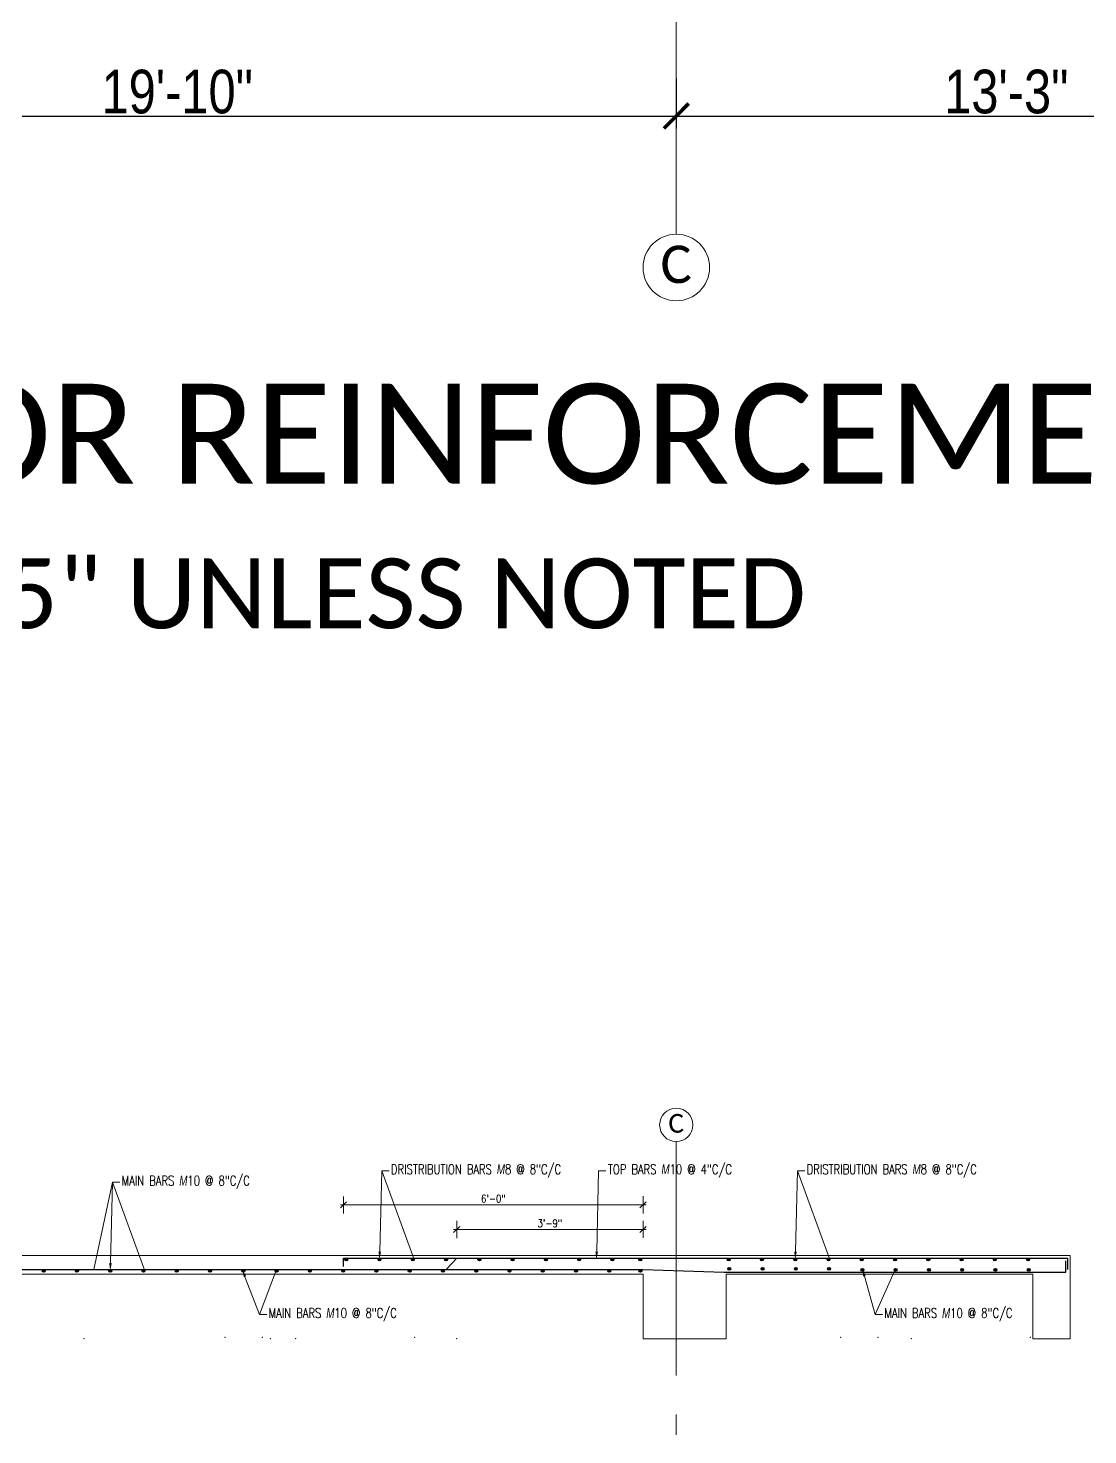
# Model space of a CAD drawing. Header units: inches. Extents: x 0 to 162649, y -36601 to -26324.
# Drawn here: x 156499.3 to 156754.1, y -27994.2 to -27656 of the extents above; entities that cross this region are included whole.
import ezdxf
from ezdxf import colors
from ezdxf.entities.mleader import LeaderData, LeaderLine
from ezdxf.math import Vec2, Vec3

# ---------------------------------------------------------------- set-up
doc = ezdxf.new("R2010")
doc.units = ezdxf.units.IN
doc.header["$MEASUREMENT"] = 0
doc.linetypes.add('CENTER2', pattern=[1.125, 0.75, -0.125, 0.125, -0.125])
for name, color, linetype, lineweight in [('dimention', 1, 'Continuous', 13), ('OL_AR_Center line', 253, 'CENTER2', 13), ('OL_AR_Text', 140, 'Continuous', 5), ('Rein', 3, 'Continuous', 30), ('TEXT', 7, 'Continuous', 9)]:
    doc.layers.add(name, color=color, linetype=linetype, lineweight=lineweight)
doc.styles.add('1-16 Annotative Text', font='calibri.ttf', dxfattribs={"height": 0.0625})
doc.styles.add('1-8 Annotative Text', font='calibri.ttf', dxfattribs={"height": 0.125})
doc.styles.add('Arial', font='arial.ttf', dxfattribs={"width": 0.8})
doc.styles.add('DIM', font='simplex.shx', dxfattribs={"width": 0.75})
doc.styles.add('rmtext', font='romans.shx', dxfattribs={"width": 0.8})
doc.dimstyles.new('DIM-24', dxfattribs={"dimscale": 24, "dimtxt": 0.078125, "dimasz": 0.0625, "dimexe": 0.0625, "dimexo": 0.015625, "dimgap": 0.015625, "dimtad": 1, "dimdec": 1, "dimzin": 3, "dimdsep": 46, "dimlunit": 4, "dimtxsty": 'rmtext', "dimblk": 'OBLIQUE', "dimcen": 0.09375, "dimdle": 0.03125, "dimclrd": 1, "dimclre": 1, "dimclrt": 2, "dimadec": 0, "dimazin": 0, "dimtfac": 0.75, "dimtdec": 1, "dimtix": 1, "dimtmove": 0, "dimatfit": 3, "dimfxl": 0.0625, "dimfxlon": 1, "dimfrac": 1, "dimtolj": 1, "dimtzin": 0, "dimlwd": -1, "dimlwe": 5, "dimarcsym": 0})
doc.dimstyles.new('Dim_OLA', dxfattribs={"dimscale": 1.5, "dimtxt": 7, "dimasz": 4, "dimexe": 2, "dimexo": 0.5, "dimgap": 0.3, "dimtad": 1, "dimdec": 0, "dimzin": 0, "dimdsep": 46, "dimlunit": 3, "dimtxsty": 'Arial', "dimblk": 'ARCHTICK', "dimcen": 0.05, "dimadec": 0, "dimazin": 0, "dimtfac": 1, "dimtdec": 0, "dimtix": 1, "dimtmove": 2, "dimatfit": 3, "dimldrblk": 'DOT', "dimfxl": 6, "dimfxlon": 1, "dimtolj": 1, "dimtzin": 0, "dimarcsym": 0})

# ---------------------------------------------------------------- blocks, each defined once
blk = doc.blocks.new('_Oblique')
for p, q in [((-0.49, -0.49), (0.49, 0.49)), ((0, -1.37), (0, 1.38))]:
    blk.add_line(p, q)
blk = doc.blocks.new('*D1112')
at = {"layer": 'Defpoints', "color": 0, "transparency": 16777216}
for p in [(156647.11, -27944.79), (156602.3, -27951.66), (156647.11, -27955.55)]:
    blk.add_point(p, dxfattribs=at)
at = {"layer": 'dimention', "color": 1, "lineweight": 5, "transparency": 16777216}
for p, q in [((156602.3, -27946.29), (156602.3, -27943.29)), ((156647.11, -27946.29), (156647.11, -27943.29))]:
    blk.add_line(p, q, dxfattribs=at)
at = {"layer": 'dimention', "color": 1, "transparency": 16777216}
blk.add_line((156601.55, -27944.79), (156647.86, -27944.79), dxfattribs=at)
at = {"layer": 'dimention', "color": 1, "transparency": 16777216, "xscale": 1.5, "yscale": 1.5, "zscale": 1.5, "rotation": 180}
blk.add_blockref('_Oblique', (156602.3, -27944.79), dxfattribs=at)
at = {"layer": 'dimention', "color": 1, "transparency": 16777216, "xscale": 1.5, "yscale": 1.5, "zscale": 1.5}
blk.add_blockref('_Oblique', (156647.11, -27944.79), dxfattribs=at)
at = {"layer": 'dimention', "color": 2, "transparency": 16777216, "insert": (156624.7, -27943.3), "char_height": 1.875, "attachment_point": 5, "style": 'rmtext'}
blk.add_mtext('\\A1;3\'-9"', dxfattribs=at)
blk = doc.blocks.new('*D1113')
at = {"layer": 'Defpoints', "color": 0, "transparency": 16777216}
for p in [(156647.11, -27938.89), (156575.11, -27951.66), (156647.11, -27955.55)]:
    blk.add_point(p, dxfattribs=at)
at = {"layer": 'dimention', "color": 1, "lineweight": 5, "transparency": 16777216}
for p, q in [((156575.11, -27940.39), (156575.11, -27937.39)), ((156647.11, -27940.39), (156647.11, -27937.39))]:
    blk.add_line(p, q, dxfattribs=at)
at = {"layer": 'dimention', "color": 1, "transparency": 16777216}
blk.add_line((156574.36, -27938.89), (156647.86, -27938.89), dxfattribs=at)
at = {"layer": 'dimention', "color": 1, "transparency": 16777216, "xscale": 1.5, "yscale": 1.5, "zscale": 1.5, "rotation": 180}
blk.add_blockref('_Oblique', (156575.11, -27938.89), dxfattribs=at)
at = {"layer": 'dimention', "color": 1, "transparency": 16777216, "xscale": 1.5, "yscale": 1.5, "zscale": 1.5}
blk.add_blockref('_Oblique', (156647.11, -27938.89), dxfattribs=at)
at = {"layer": 'dimention', "color": 2, "transparency": 16777216, "insert": (156611.11, -27937.4), "char_height": 1.875, "attachment_point": 5, "style": 'rmtext'}
blk.add_mtext('\\A1;6\'-0"', dxfattribs=at)
blk = doc.blocks.new('_ArchTick')
at = {"color": 0, "linetype": 'ByBlock', "const_width": 0.15}
blk.add_lwpolyline([(-0.5, -0.5), (0.5, 0.5)], dxfattribs=at)
blk = doc.blocks.new('*D1412')
at = {"layer": 'Defpoints', "color": 0, "transparency": 16777216}
for p in [(156415.11, -27588.37), (156655.11, -27588.37), (156655.11, -27677.08)]:
    blk.add_point(p, dxfattribs=at)
at = {"layer": 'OL_AR_Text', "color": 0, "lineweight": -2, "transparency": 16777216}
for p, q in [((156415.11, -27668.08), (156415.11, -27680.08)), ((156655.11, -27668.08), (156655.11, -27680.08)), ((156415.11, -27677.08), (156655.11, -27677.08))]:
    blk.add_line(p, q, dxfattribs=at)
at = {"layer": 'OL_AR_Text', "color": 0, "lineweight": -2, "transparency": 16777216, "xscale": 6, "yscale": 6, "zscale": 6, "rotation": 180}
blk.add_blockref('_ArchTick', (156415.11, -27677.08), dxfattribs=at)
at = {"layer": 'OL_AR_Text', "color": 0, "lineweight": -2, "transparency": 16777216, "xscale": 6, "yscale": 6, "zscale": 6}
blk.add_blockref('_ArchTick', (156655.11, -27677.08), dxfattribs=at)
at = {"layer": 'OL_AR_Text', "color": 0, "transparency": 16777216, "insert": (156535.11, -27671.27), "char_height": 10.5, "attachment_point": 5, "style": 'Arial'}
blk.add_mtext('\\A1;19\'-10"', dxfattribs=at)
blk = doc.blocks.new('_Dot')
at = {"color": 0, "linetype": 'ByBlock', "lineweight": -2}
blk.add_line((-0.5, 0), (-1, 0), dxfattribs=at)
at = {"color": 0, "linetype": 'ByBlock', "const_width": 0.5}
blk.add_lwpolyline([(-0.25, 0, 1), (0.25, 0, 1)], format="xyb", close=True, dxfattribs=at)
blk = doc.blocks.new('*D1413')
at = {"layer": 'Defpoints', "color": 0, "transparency": 16777216}
for p in [(156813.8, -27575.65), (156655.11, -27588.37), (156813.8, -27677.08)]:
    blk.add_point(p, dxfattribs=at)
at = {"layer": 'OL_AR_Text', "color": 0, "lineweight": -2, "transparency": 16777216}
for p, q in [((156655.11, -27668.08), (156655.11, -27680.08)), ((156813.8, -27668.08), (156813.8, -27680.08)), ((156655.11, -27677.08), (156813.8, -27677.08))]:
    blk.add_line(p, q, dxfattribs=at)
at = {"layer": 'OL_AR_Text', "color": 0, "lineweight": -2, "transparency": 16777216, "xscale": 6, "yscale": 6, "zscale": 6, "rotation": 180}
blk.add_blockref('_ArchTick', (156655.11, -27677.08), dxfattribs=at)
at = {"layer": 'OL_AR_Text', "color": 0, "lineweight": -2, "transparency": 16777216, "xscale": 6, "yscale": 6, "zscale": 6}
blk.add_blockref('_ArchTick', (156813.8, -27677.08), dxfattribs=at)
at = {"layer": 'OL_AR_Text', "color": 0, "transparency": 16777216, "insert": (156734.46, -27671.26), "char_height": 10.5, "attachment_point": 5, "style": 'Arial'}
blk.add_mtext('\\A1;13\'-3"', dxfattribs=at)

msp = doc.modelspace()

# ---------------------------------------------------------------- hatches: boundary and pattern name
at = {"layer": 'Rein'}
h = msp.add_hatch(color=256, dxfattribs=at)
h.dxf.hatch_style = 1
h.paths.add_polyline_path([(156503.35, -27954.74, 1), (156502.65, -27954.74, 1)])
h = msp.add_hatch(color=256, dxfattribs=at)
h.dxf.hatch_style = 1
h.paths.add_polyline_path([(156511.35, -27954.74, 1), (156510.65, -27954.74, 1)])
h = msp.add_hatch(color=256, dxfattribs=at)
h.dxf.hatch_style = 1
h.paths.add_polyline_path([(156519.35, -27954.74, 1), (156518.65, -27954.74, 1)])
h = msp.add_hatch(color=256, dxfattribs=at)
h.dxf.hatch_style = 1
h.paths.add_polyline_path([(156527.35, -27954.74, 1), (156526.65, -27954.74, 1)])
h = msp.add_hatch(color=256, dxfattribs=at)
h.dxf.hatch_style = 1
h.paths.add_polyline_path([(156535.35, -27954.74, 1), (156534.65, -27954.74, 1)])
h = msp.add_hatch(color=256, dxfattribs=at)
h.dxf.hatch_style = 1
h.paths.add_polyline_path([(156543.35, -27954.74, 1), (156542.65, -27954.74, 1)])
h = msp.add_hatch(color=256, dxfattribs=at)
h.dxf.hatch_style = 1
h.paths.add_polyline_path([(156551.35, -27954.74, 1), (156550.65, -27954.74, 1)])
h = msp.add_hatch(color=256, dxfattribs=at)
h.dxf.hatch_style = 1
h.paths.add_polyline_path([(156559.35, -27954.74, 1), (156558.65, -27954.74, 1)])
h = msp.add_hatch(color=256, dxfattribs=at)
h.dxf.hatch_style = 1
h.paths.add_polyline_path([(156567.35, -27954.74, 1), (156566.65, -27954.74, 1)])
h = msp.add_hatch(color=256, dxfattribs=at)
h.dxf.hatch_style = 1
h.paths.add_polyline_path([(156575.35, -27954.74, 1), (156574.65, -27954.74, 1)])
h = msp.add_hatch(color=256, dxfattribs=at)
h.dxf.hatch_style = 1
h.paths.add_polyline_path([(156576.1, -27952.01, 1), (156575.4, -27952.01, 1)])
h = msp.add_hatch(color=256, dxfattribs=at)
h.dxf.hatch_style = 1
h.paths.add_polyline_path([(156583.35, -27954.74, 1), (156582.65, -27954.74, 1)])
h = msp.add_hatch(color=256, dxfattribs=at)
h.dxf.hatch_style = 1
h.paths.add_polyline_path([(156584.1, -27952.01, 1), (156583.4, -27952.01, 1)])
h = msp.add_hatch(color=256, dxfattribs=at)
h.dxf.hatch_style = 1
h.paths.add_polyline_path([(156591.35, -27954.74, 1), (156590.65, -27954.74, 1)])
h = msp.add_hatch(color=256, dxfattribs=at)
h.dxf.hatch_style = 1
h.paths.add_polyline_path([(156592.1, -27952.01, 1), (156591.4, -27952.01, 1)])
h = msp.add_hatch(color=256, dxfattribs=at)
h.dxf.hatch_style = 1
h.paths.add_polyline_path([(156599.35, -27954.74, 1), (156598.65, -27954.74, 1)])
h = msp.add_hatch(color=256, dxfattribs=at)
h.dxf.hatch_style = 1
h.paths.add_polyline_path([(156600.1, -27952.01, 1), (156599.4, -27952.01, 1)])
h = msp.add_hatch(color=256, dxfattribs=at)
h.dxf.hatch_style = 1
h.paths.add_polyline_path([(156607.35, -27954.74, 1), (156606.65, -27954.74, 1)])
h = msp.add_hatch(color=256, dxfattribs=at)
h.dxf.hatch_style = 1
h.paths.add_polyline_path([(156608.1, -27952.01, 1), (156607.4, -27952.01, 1)])
h = msp.add_hatch(color=256, dxfattribs=at)
h.dxf.hatch_style = 1
h.paths.add_polyline_path([(156615.35, -27954.74, 1), (156614.65, -27954.74, 1)])
h = msp.add_hatch(color=256, dxfattribs=at)
h.dxf.hatch_style = 1
h.paths.add_polyline_path([(156616.1, -27952.01, 1), (156615.4, -27952.01, 1)])
h = msp.add_hatch(color=256, dxfattribs=at)
h.dxf.hatch_style = 1
h.paths.add_polyline_path([(156623.35, -27954.74, 1), (156622.65, -27954.74, 1)])
h = msp.add_hatch(color=256, dxfattribs=at)
h.dxf.hatch_style = 1
h.paths.add_polyline_path([(156624.1, -27952.01, 1), (156623.4, -27952.01, 1)])
h = msp.add_hatch(color=256, dxfattribs=at)
h.dxf.hatch_style = 1
h.paths.add_polyline_path([(156631.35, -27954.74, 1), (156630.65, -27954.74, 1)])
h = msp.add_hatch(color=256, dxfattribs=at)
h.dxf.hatch_style = 1
h.paths.add_polyline_path([(156632.1, -27952.01, 1), (156631.4, -27952.01, 1)])
h = msp.add_hatch(color=256, dxfattribs=at)
h.dxf.hatch_style = 1
h.paths.add_polyline_path([(156639.35, -27954.74, 1), (156638.65, -27954.74, 1)])
h = msp.add_hatch(color=256, dxfattribs=at)
h.dxf.hatch_style = 1
h.paths.add_polyline_path([(156640.1, -27952.01, 1), (156639.4, -27952.01, 1)])
h = msp.add_hatch(color=256, dxfattribs=at)
h.dxf.hatch_style = 1
h.paths.add_polyline_path([(156646.8, -27952.01, 1), (156646.1, -27952.01, 1)])
h = msp.add_hatch(color=256, dxfattribs=at)
h.dxf.hatch_style = 1
h.paths.add_polyline_path([(156646.83, -27954.74, 1), (156646.13, -27954.74, 1)])
h = msp.add_hatch(color=256, dxfattribs=at)
h.dxf.hatch_style = 1
h.paths.add_polyline_path([(156668.06, -27952.01, 1), (156667.36, -27952.01, 1)])
h = msp.add_hatch(color=256, dxfattribs=at)
h.dxf.hatch_style = 1
h.paths.add_polyline_path([(156668.2, -27954.25, 1), (156667.5, -27954.25, 1)])
h = msp.add_hatch(color=256, dxfattribs=at)
h.dxf.hatch_style = 1
h.paths.add_polyline_path([(156676.06, -27952.01, 1), (156675.36, -27952.01, 1)])
h = msp.add_hatch(color=256, dxfattribs=at)
h.dxf.hatch_style = 1
h.paths.add_polyline_path([(156676.2, -27954.25, 1), (156675.5, -27954.25, 1)])
h = msp.add_hatch(color=256, dxfattribs=at)
h.dxf.hatch_style = 1
h.paths.add_polyline_path([(156684.06, -27952.01, 1), (156683.36, -27952.01, 1)])
h = msp.add_hatch(color=256, dxfattribs=at)
h.dxf.hatch_style = 1
h.paths.add_polyline_path([(156684.2, -27954.25, 1), (156683.5, -27954.25, 1)])
h = msp.add_hatch(color=256, dxfattribs=at)
h.dxf.hatch_style = 1
h.paths.add_polyline_path([(156692.06, -27952.01, 1), (156691.36, -27952.01, 1)])
h = msp.add_hatch(color=256, dxfattribs=at)
h.dxf.hatch_style = 1
h.paths.add_polyline_path([(156692.2, -27954.25, 1), (156691.5, -27954.25, 1)])
h = msp.add_hatch(color=256, dxfattribs=at)
h.dxf.hatch_style = 1
h.paths.add_polyline_path([(156700.06, -27952.01, 1), (156699.36, -27952.01, 1)])
h = msp.add_hatch(color=256, dxfattribs=at)
h.dxf.hatch_style = 1
h.paths.add_polyline_path([(156700.2, -27954.49, 1), (156699.5, -27954.49, 1)])
h = msp.add_hatch(color=256, dxfattribs=at)
h.dxf.hatch_style = 1
h.paths.add_polyline_path([(156708.06, -27952.01, 1), (156707.36, -27952.01, 1)])
h = msp.add_hatch(color=256, dxfattribs=at)
h.dxf.hatch_style = 1
h.paths.add_polyline_path([(156708.2, -27954.49, 1), (156707.5, -27954.49, 1)])
h = msp.add_hatch(color=256, dxfattribs=at)
h.dxf.hatch_style = 1
h.paths.add_polyline_path([(156716.06, -27952.01, 1), (156715.36, -27952.01, 1)])
h = msp.add_hatch(color=256, dxfattribs=at)
h.dxf.hatch_style = 1
h.paths.add_polyline_path([(156716.2, -27954.49, 1), (156715.5, -27954.49, 1)])
h = msp.add_hatch(color=256, dxfattribs=at)
h.dxf.hatch_style = 1
h.paths.add_polyline_path([(156724.06, -27952.01, 1), (156723.36, -27952.01, 1)])
h = msp.add_hatch(color=256, dxfattribs=at)
h.dxf.hatch_style = 1
h.paths.add_polyline_path([(156724.2, -27954.49, 1), (156723.5, -27954.49, 1)])
h = msp.add_hatch(color=256, dxfattribs=at)
h.dxf.hatch_style = 1
h.paths.add_polyline_path([(156732.06, -27952.01, 1), (156731.36, -27952.01, 1)])
h = msp.add_hatch(color=256, dxfattribs=at)
h.dxf.hatch_style = 1
h.paths.add_polyline_path([(156732.2, -27954.49, 1), (156731.5, -27954.49, 1)])
h = msp.add_hatch(color=256, dxfattribs=at)
h.dxf.hatch_style = 1
h.paths.add_polyline_path([(156740.06, -27952.01, 1), (156739.36, -27952.01, 1)])
h = msp.add_hatch(color=256, dxfattribs=at)
h.dxf.hatch_style = 1
h.paths.add_polyline_path([(156740.2, -27954.49, 1), (156739.5, -27954.49, 1)])

# ---------------------------------------------------------------- linework, layer by layer
at = {"layer": 'dimention'}
for p, q in [((156584.28, -27930.71), (156592.1, -27952.01)), ((156684.23, -27930.71), (156692.06, -27952.01)), ((156519.53, -27933.44), (156515.06, -27954.39)), ((156519.53, -27933.44), (156527.35, -27954.74)), ((156087.21, -27951.05), (156749.82, -27951.05)), ((156749.82, -27951.05), (156749.82, -27971.05)), ((156554.87, -27965.27), (156559, -27954.39)), ((156702.93, -27965.27), (156707.85, -27954.25)), ((156423.05, -27955.55), (156647.11, -27955.55)), ((156647.11, -27955.55), (156647.11, -27971.05)), ((156667.11, -27955.55), (156667.11, -27971.05)), ((156667.11, -27955.55), (156740.82, -27955.55)), ((156740.82, -27955.55), (156740.82, -27971.05)), ((156647.11, -27971.05), (156667.11, -27971.05)), ((156740.82, -27971.05), (156749.82, -27971.05))]:
    msp.add_line(p, q, dxfattribs=at)
for centre, radius in [((156655.11, -27713.5), 8), ((156655.11, -27919.65), 4)]:
    msp.add_circle(centre, radius, dxfattribs=at)
for p in [(156512.67, -27971.05), (156546.6, -27970.7), (156555.53, -27970.7), (156557.48, -27971.05), (156563.58, -27971.05), (156592.2, -27970.7), (156602.3, -27971.05), (156694.66, -27970.7), (156703.59, -27970.7), (156711.65, -27971.05), (156740.26, -27970.7)]:
    msp.add_point(p, dxfattribs=at)
at = {"layer": 'OL_AR_Center line', "ltscale": 75}
for p, q in [((156655.11, -26807.37), (156655.11, -27705.5)), ((156655.11, -27923.65), (156655.11, -27994.18))]:
    msp.add_line(p, q, dxfattribs=at)
at = {"layer": 'Rein'}
for p, q in [((156088.4, -27954.39), (156647.1, -27954.39)), ((156575.11, -27951.66), (156749.24, -27951.66)), ((156575.11, -27953.66), (156575.11, -27951.66)), ((156599.8, -27954.39), (156602.3, -27951.66)), ((156647.1, -27954.39), (156666.65, -27955.1)), ((156748.76, -27955.1), (156748.76, -27952.3)), ((156749.24, -27954.45), (156749.24, -27951.66)), ((156666.65, -27955.1), (156748.76, -27955.1))]:
    msp.add_line(p, q, dxfattribs=at)
for centre in [(156503, -27954.74), (156511, -27954.74), (156519, -27954.74), (156527, -27954.74), (156535, -27954.74), (156543, -27954.74), (156551, -27954.74), (156559, -27954.74), (156567, -27954.74), (156575, -27954.74), (156575.75, -27952.01), (156583, -27954.74), (156583.75, -27952.01), (156591, -27954.74), (156591.75, -27952.01), (156599, -27954.74), (156599.75, -27952.01), (156607, -27954.74), (156607.75, -27952.01), (156615, -27954.74), (156615.75, -27952.01), (156623, -27954.74), (156623.75, -27952.01), (156631, -27954.74), (156631.75, -27952.01), (156639, -27954.74), (156639.75, -27952.01), (156646.45, -27952.01), (156646.48, -27954.74), (156667.71, -27952.01), (156667.85, -27954.25), (156675.71, -27952.01), (156675.85, -27954.25), (156683.71, -27952.01), (156683.85, -27954.25), (156691.71, -27952.01), (156691.85, -27954.25), (156699.71, -27952.01), (156699.85, -27954.49), (156707.71, -27952.01), (156707.85, -27954.49), (156715.71, -27952.01), (156715.85, -27954.49), (156723.71, -27952.01), (156723.85, -27954.49), (156731.71, -27952.01), (156731.85, -27954.49), (156739.71, -27952.01), (156739.85, -27954.49)]:
    msp.add_circle(centre, 0.35, dxfattribs=at)

# ---------------------------------------------------------------- texts
at = {"layer": 'dimention', "style": '1-16 Annotative Text'}
for height, p in [(9, (156651.39, -27717.32)), (4.5, (156653.25, -27921.56))]:
    msp.add_text('C', height=height, rotation=1, dxfattribs=at).set_placement(p)
at = {"layer": 'OL_AR_Text', "attachment_point": 1, "style": '1-8 Annotative Text'}
for s, width, insert, char_height in [('GROUND FLOOR REINFORCEMENT PLAN', 664.3754, (156274.07, -27741.45), 24), ('SLAB THICKNESS = 4.5" UNLESS NOTED OTHERWISE', 432.2308, (156273.1, -27783.46), 16.8)]:
    msp.add_mtext_dynamic_manual_height_columns(s, width=width, gutter_width=60, heights=[0], dxfattribs=dict(at, insert=insert, char_height=char_height))

# ---------------------------------------------------------------- dimensions: what is measured, and where the dimension line sits
at = {"layer": 'dimention'}
for base, p1, picture, middle in [((156647.11, -27938.89), (156575.11, -27951.66), '*D1113', (156611.11, -27937.4)), ((156647.11, -27944.79), (156602.3, -27951.66), '*D1112', (156624.7, -27943.3))]:
    dim = msp.add_linear_dim(base=base, p1=p1, p2=(156647.11, -27955.55), dimstyle='DIM-24', dxfattribs=at)
    dim.commit()
    dim.dimension.update_dxf_attribs({"geometry": picture, "text_midpoint": middle})
at = {"layer": 'OL_AR_Text'}
dim = msp.add_linear_dim(base=(156813.8, -27677.08), p1=(156655.11, -27588.37), p2=(156813.8, -27575.65), dimstyle='Dim_OLA', dxfattribs=at)
dim.commit()
dim.dimension.update_dxf_attribs({"geometry": '*D1413', "text_midpoint": (156734.46, -27671.26)})
dim = msp.add_linear_dim(base=(156655.11, -27677.08), p1=(156415.11, -27588.37), p2=(156655.11, -27588.37), text='19\'-10"', dimstyle='Dim_OLA', dxfattribs=at)
dim.commit()
dim.dimension.update_dxf_attribs({"geometry": '*D1412', "text_midpoint": (156535.11, -27671.27)})

# ---------------------------------------------------------------- leaders
at = {"layer": 'TEXT'}
ml = msp.add_multileader_mtext('Standard', dxfattribs=at)
ml.set_content('DRISTRIBUTION BARS {\\Fgothici|c0;M}8 @ 8"C/C', color=256, style='DIM')
ml.set_leader_properties(color=1, linetype='ByLayer', lineweight=9)
ml.build(insert=Vec2(0, 0))
ml.multileader.update_dxf_attribs({"text_right_attachment_type": 2, "dogleg_length": 0.25, "arrow_head_size": 1.88, "scale": 40})
ctx = ml.context
ctx.base_point, ctx.scale, ctx.char_height, ctx.arrow_head_size, ctx.landing_gap_size, ctx.plane_origin = Vec3(156586.03, -27930.71), 40, 2.3438, 1.88, 0.469, Vec3(156595.84, -27986.94)
ctx.right_attachment = 2
notes = []
notes.append((ctx, [(0, (1, 1, 0), (156584.28, -27930.71), (1, 0), 1.76, [(0, [(156583.75, -27952.01)], 0, [])])]))
ctx.mtext.insert, ctx.mtext.flow_direction = Vec3(156586.5, -27929.15), 5
ml = msp.add_multileader_mtext('Standard', dxfattribs=at)
ml.set_content('TOP BARS {\\Fgothici|c0;M}10 @ 4"C/C', color=256, style='DIM')
ml.set_leader_properties(color=1, linetype='ByLayer', lineweight=9)
ml.build(insert=Vec2(0, 0))
ml.multileader.update_dxf_attribs({"text_right_attachment_type": 2, "dogleg_length": 0.25, "arrow_head_size": 1.88, "scale": 40})
ctx = ml.context
ctx.base_point, ctx.scale, ctx.char_height, ctx.arrow_head_size, ctx.landing_gap_size, ctx.plane_origin = Vec3(156638.2, -27930.71), 40, 2.3438, 1.88, 0.469, Vec3(156648.01, -27986.94)
ctx.right_attachment = 2
notes.append((ctx, [(0, (1, 1, 0), (156636.44, -27930.71), (1, 0), 1.76, [(0, [(156635.92, -27952.01)], 0, [])])]))
ctx.mtext.insert, ctx.mtext.flow_direction = Vec3(156638.66, -27929.15), 5
ml = msp.add_multileader_mtext('Standard', dxfattribs=at)
ml.set_content('DRISTRIBUTION BARS {\\Fgothici|c0;M}8 @ 8"C/C', color=256, style='DIM')
ml.set_leader_properties(color=1, linetype='ByLayer', lineweight=9)
ml.build(insert=Vec2(0, 0))
ml.multileader.update_dxf_attribs({"text_right_attachment_type": 2, "dogleg_length": 0.25, "arrow_head_size": 1.88, "scale": 40})
ctx = ml.context
ctx.base_point, ctx.scale, ctx.char_height, ctx.arrow_head_size, ctx.landing_gap_size, ctx.plane_origin = Vec3(156685.99, -27930.71), 40, 2.3438, 1.88, 0.469, Vec3(156695.8, -27986.94)
ctx.right_attachment = 2
notes.append((ctx, [(0, (1, 1, 0), (156684.23, -27930.71), (1, 0), 1.76, [(0, [(156683.71, -27952.01)], 0, [])])]))
ctx.mtext.insert, ctx.mtext.flow_direction = Vec3(156686.46, -27929.15), 5
ml = msp.add_multileader_mtext('Standard', dxfattribs=at)
ml.set_content('MAIN BARS {\\Fgothici|c0;M}10 @ 8"C/C', color=256, style='DIM')
ml.set_leader_properties(color=1, linetype='ByLayer', lineweight=9)
ml.build(insert=Vec2(0, 0))
ml.multileader.update_dxf_attribs({"text_right_attachment_type": 2, "dogleg_length": 0.25, "arrow_head_size": 1.88, "scale": 40})
ctx = ml.context
ctx.base_point, ctx.scale, ctx.char_height, ctx.arrow_head_size, ctx.landing_gap_size, ctx.plane_origin = Vec3(156521.28, -27933.44), 40, 2.3438, 1.88, 0.469, Vec3(156531.09, -27989.67)
ctx.right_attachment = 2
notes.append((ctx, [(0, (1, 1, 0), (156519.53, -27933.44), (1, 0), 1.76, [(0, [(156519, -27954.74)], 0, [])])]))
ctx.mtext.insert, ctx.mtext.flow_direction = Vec3(156521.75, -27931.88), 5
ml = msp.add_multileader_mtext('Standard', dxfattribs=at)
ml.set_content('MAIN BARS {\\Fgothici|c0;M}10 @ 8"C/C', color=256, style='DIM')
ml.set_leader_properties(color=1, linetype='ByLayer', lineweight=9)
ml.build(insert=Vec2(0, 0))
ml.multileader.update_dxf_attribs({"text_right_attachment_type": 2, "dogleg_length": 0.25, "arrow_head_size": 1.88, "scale": 40})
ctx = ml.context
ctx.base_point, ctx.scale, ctx.char_height, ctx.arrow_head_size, ctx.landing_gap_size, ctx.plane_origin = Vec3(156556.62, -27965.27), 40, 2.3438, 1.88, 0.469, Vec3(156566.43, -28010.12)
ctx.right_attachment = 2
notes.append((ctx, [(0, (1, 1, 0), (156554.87, -27965.27), (1, 0), 1.76, [(0, [(156550.73, -27954.39)], 0, [])])]))
ctx.mtext.insert, ctx.mtext.flow_direction = Vec3(156557.09, -27963.71), 5
ml = msp.add_multileader_mtext('Standard', dxfattribs=at)
ml.set_content('MAIN BARS {\\Fgothici|c0;M}10 @ 8"C/C', color=256, style='DIM')
ml.set_leader_properties(color=1, linetype='ByLayer', lineweight=9)
ml.build(insert=Vec2(0, 0))
ml.multileader.update_dxf_attribs({"text_right_attachment_type": 2, "dogleg_length": 0.25, "arrow_head_size": 1.88, "scale": 40})
ctx = ml.context
ctx.base_point, ctx.scale, ctx.char_height, ctx.arrow_head_size, ctx.landing_gap_size, ctx.plane_origin = Vec3(156704.69, -27965.27), 40, 2.3438, 1.88, 0.469, Vec3(156714.5, -28010.12)
ctx.right_attachment = 2
notes.append((ctx, [(0, (1, 1, 0), (156702.93, -27965.27), (1, 0), 1.76, [(0, [(156699.85, -27954.25)], 0, [])])]))
ctx.mtext.insert, ctx.mtext.flow_direction = Vec3(156705.15, -27963.71), 5
for ctx, leaders in notes:
    for number, flags, end, landing, length, lines in leaders:
        leader = LeaderData()
        leader.index, (leader.has_last_leader_line, leader.has_dogleg_vector, leader.attachment_direction) = number, flags
        leader.last_leader_point, leader.dogleg_vector, leader.dogleg_length = Vec3(end), Vec3(landing), length
        for number, points, colour, breaks in lines:
            line = LeaderLine()
            line.index, line.vertices, line.color, line.breaks = number, Vec3.list(points), colors.encode_raw_color(colour), breaks
            leader.lines.append(line)
        ctx.leaders.append(leader)

doc.saveas('drawing.dxf')
